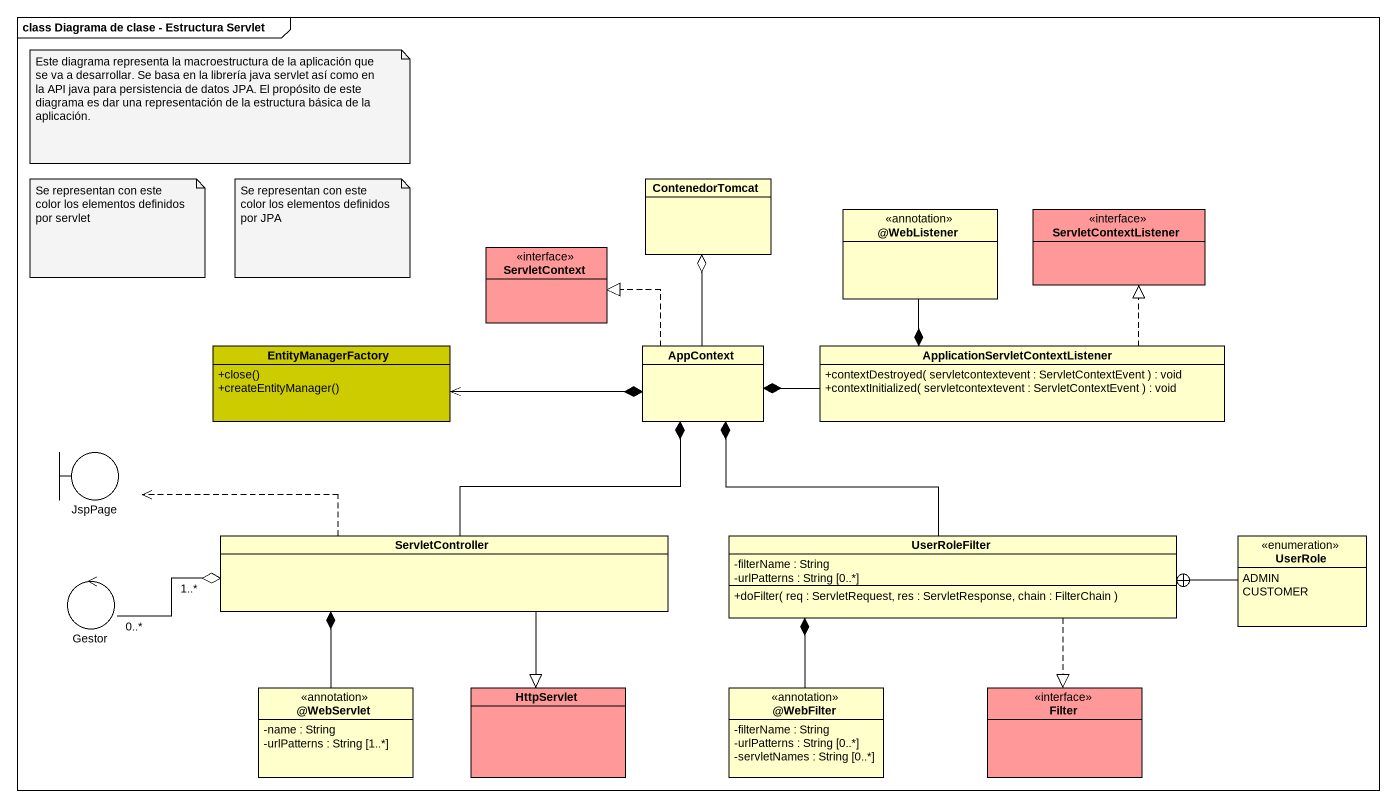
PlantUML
@startuml
mainframe class Diagrama de clase - Estructura Servlet
allowmixing
hide circle
hide empty members
skinparam classAttributeIconSize 0
class ContenedorTomcat
class "@WebListener" as WebListener <<annotation>>
interface ServletContextListener #FF9999
interface ServletContext #FF9999
class EntityManagerFactory #CCCC00 {
  +close()
  +createEntityManager()
}
class AppContext
class "ApplicationServletContextListener" as ApplicationServletContextLis {
  +contextDestroyed( servletcontextevent : ServletContextEvent ) : void
  +contextInitialized( servletcontextevent : ServletContextEvent ) : void
}
boundary JspPage
class ServletController
class UserRoleFilter {
  -filterName : String
  -urlPatterns : String [0..*]
  +doFilter( req : ServletRequest, res : ServletResponse, chain : FilterChain )
}
enum UserRole {
  ADMIN
  CUSTOMER
}
control Gestor
class "@WebServlet" as WebServlet <<annotation>> {
  -name : String
  -urlPatterns : String [1..*]
}
class HttpServlet #FF9999
class "@WebFilter" as WebFilter <<annotation>> {
  -filterName : String
  -urlPatterns : String [0..*]
  -servletNames : String [0..*]
}
interface Filter #FF9999
ContenedorTomcat o-- AppContext
AppContext .up.|> ServletContext
AppContext *-left-> EntityManagerFactory
AppContext *-right- ApplicationServletContextLis
AppContext *-- ServletController
AppContext *-- UserRoleFilter
ApplicationServletContextLis *-up- WebListener
ApplicationServletContextLis .up.|> ServletContextListener
ServletController .left.> JspPage
ServletController "1..*" o-left- "0..*" Gestor
ServletController *-- WebServlet
ServletController --|> HttpServlet
UserRoleFilter *-- WebFilter
UserRoleFilter ..|> Filter
UserRole -left-+ UserRoleFilter
note as N1
  Este diagrama representa la macroestructura de la aplicación que se va a desarrollar. Se basa en la librería java servlet así como en la API java para persistencia de datos JPA. El propósito de este diagrama es dar una representación de la estructura básica de la aplicación.
end note
note as N2
  Se representan con este color los elementos definidos por servlet
end note
note as N3
  Se representan con este color los elementos definidos por JPA
end note
@enduml
